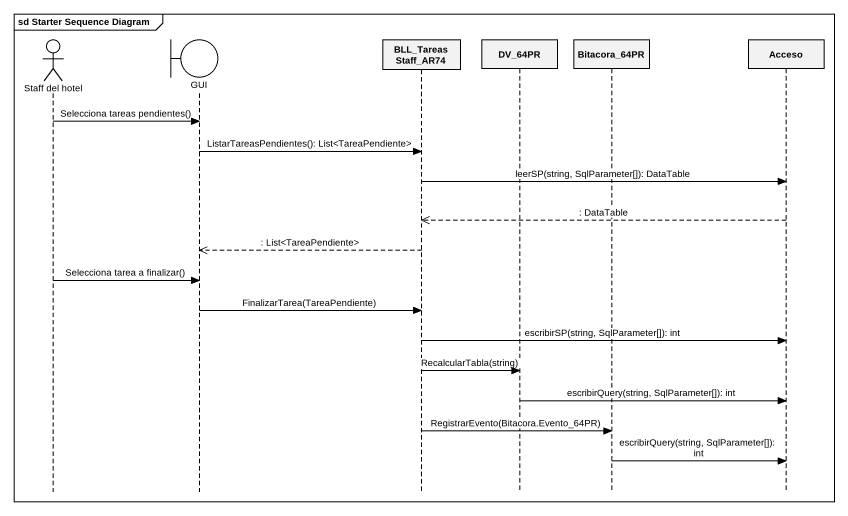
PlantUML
@startuml
mainframe sd Starter Sequence Diagram
hide footbox
actor "Staff del hotel" as Staff_del_hotel
boundary GUI
participant BLL_TareasStaff_AR74
participant DV_64PR
participant Bitacora_64PR
participant Acceso

Staff_del_hotel -> GUI : Selecciona tareas pendientes()
GUI -> BLL_TareasStaff_AR74 : ListarTareasPendientes(): List<TareaPendiente>
BLL_TareasStaff_AR74 -> Acceso : leerSP(string, SqlParameter[]): DataTable
Acceso -->> BLL_TareasStaff_AR74 : : DataTable
BLL_TareasStaff_AR74 -->> GUI : : List<TareaPendiente>
Staff_del_hotel -> GUI : Selecciona tarea a finalizar()
GUI -> BLL_TareasStaff_AR74 : FinalizarTarea(TareaPendiente)
BLL_TareasStaff_AR74 -> Acceso : escribirSP(string, SqlParameter[]): int
BLL_TareasStaff_AR74 -> DV_64PR : RecalcularTabla(string)
DV_64PR -> Acceso : escribirQuery(string, SqlParameter[]): int
BLL_TareasStaff_AR74 -> Bitacora_64PR : RegistrarEvento(Bitacora.Evento_64PR)
Bitacora_64PR -> Acceso : escribirQuery(string, SqlParameter[]): int
@enduml
